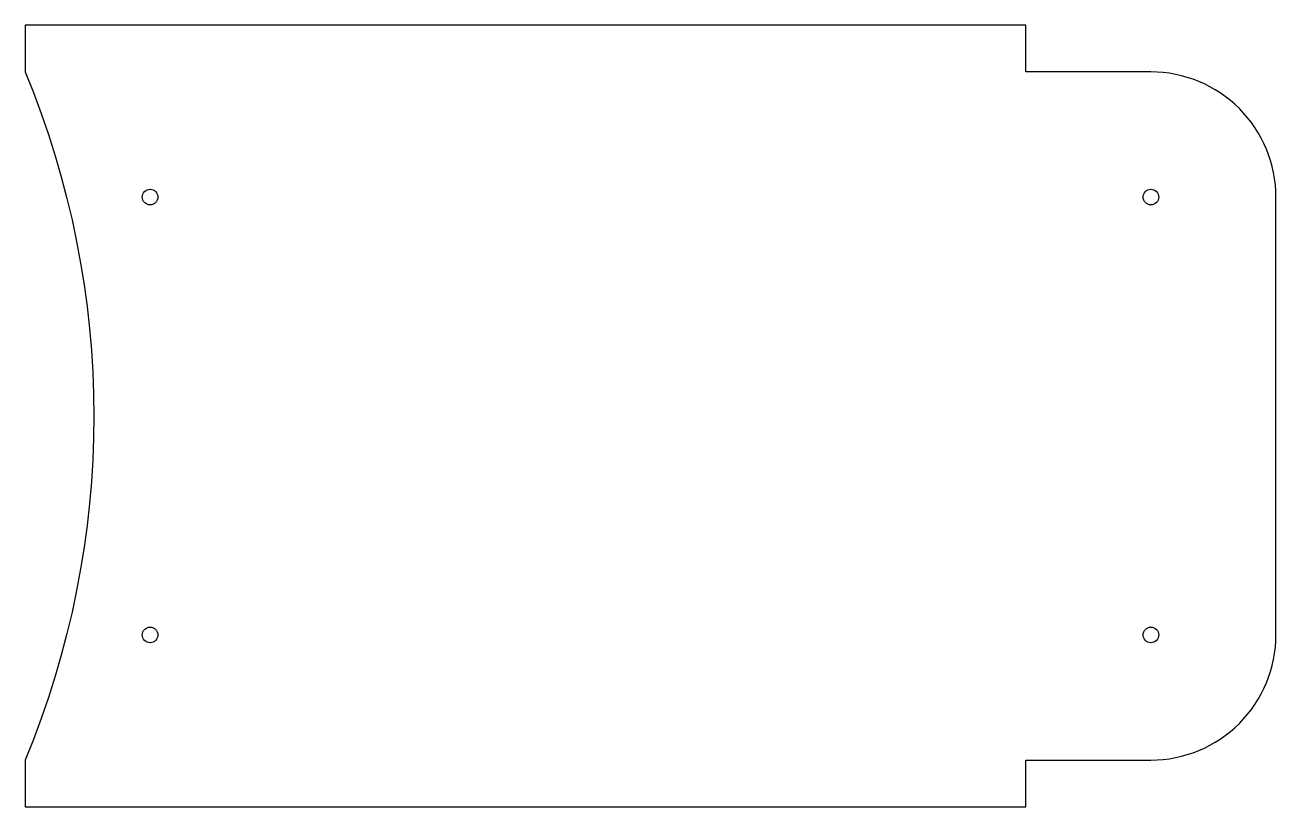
# Model space of a CAD drawing. Header units: millimetres. Extents: x -80 to 320, y -125 to 125.
import ezdxf

# ---------------------------------------------------------------- set-up
doc = ezdxf.new("R2010")
doc.units = ezdxf.units.MM
doc.layers.get('0').update_dxf_attribs({"linetype": 'CONTINUOUS'})

msp = doc.modelspace()

# ---------------------------------------------------------------- linework, layer by layer
msp.add_lwpolyline([(240, -110), (280, -110, 0.414214), (320, -70), (320, 70, 0.414214), (280, 110), (240, 110), (240, 125), (-80, 125), (-80, 110, -0.2), (-80, -110), (-80, -125), (240, -125)], format="xyb", close=True)
for centre in [(-40, 70), (280, 70), (-40, -70), (280, -70)]:
    msp.add_circle(centre, 2.5)

doc.saveas('drawing.dxf')
